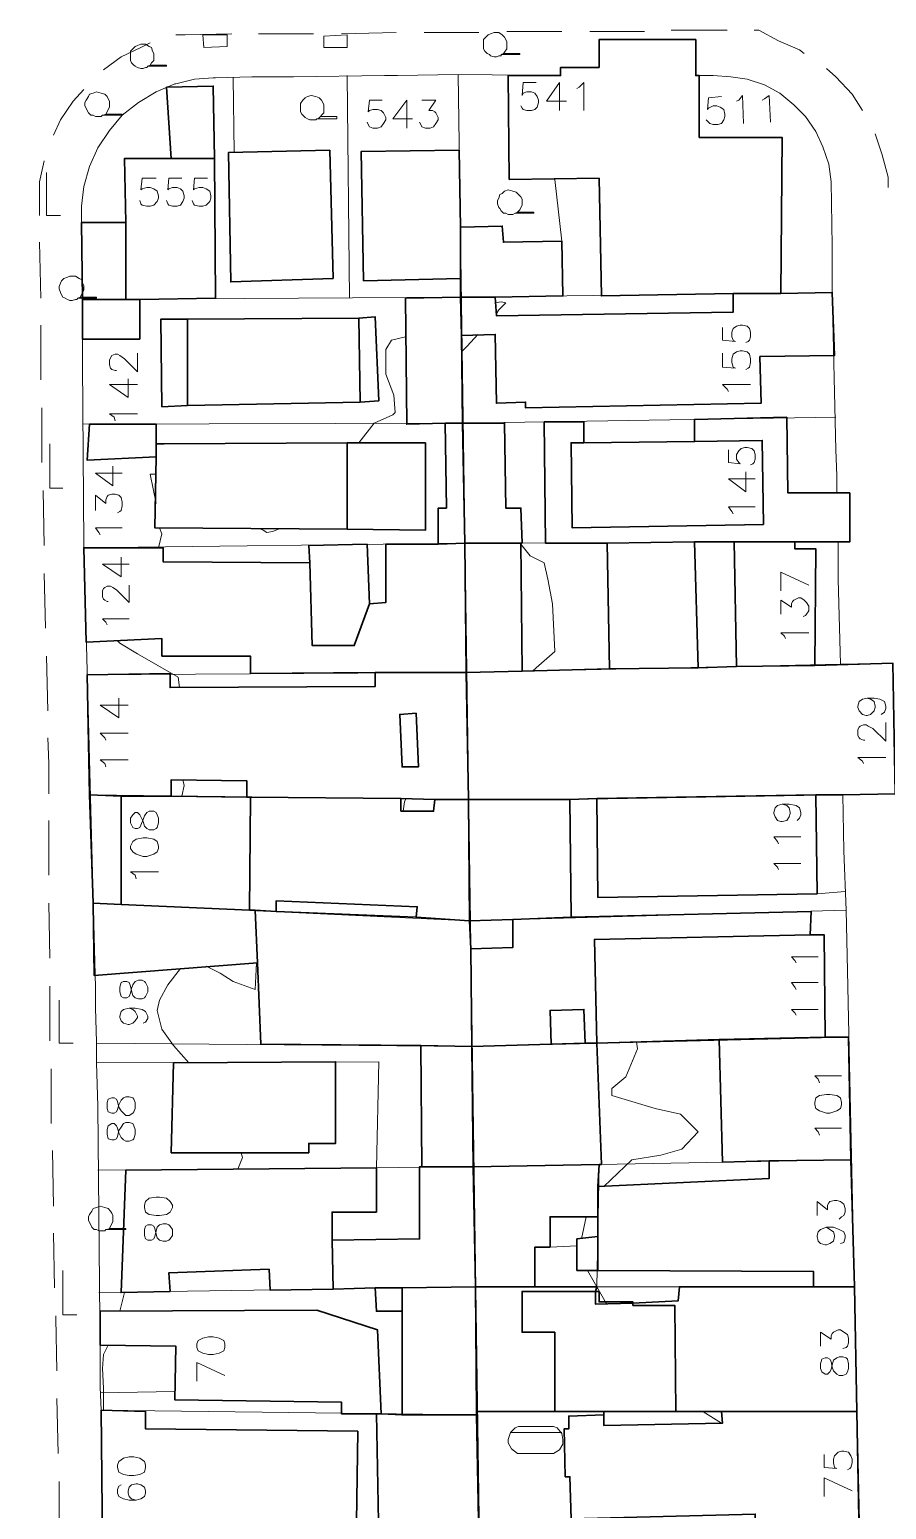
# Model space of a CAD drawing. Extents: x -2391 to 32076, y -11492 to 5852.
# Drawn here: x 4949.3 to 5011.5, y -1290.1 to -1182.6 of the extents above; entities that cross this region are included whole.
import ezdxf

# ---------------------------------------------------------------- set-up
doc = ezdxf.new("R2010")
doc.units = 0
doc.header["$LTSCALE"] = 7
for name, color, linetype in [('ALVE-CT', 3, 'CONTINUOUS'), ('PDF_A101 - EDIFICACAO', 7, 'CONTINUOUS'), ('PDF_A103 - PROJECAO_1', 7, 'CONTINUOUS'), ('PDF_A112 - PRISMA_VENTILACAO', 7, 'CONTINUOUS'), ('PDF_A118 - PISCINA', 7, 'CONTINUOUS'), ('PDF_A122 - CASA_DE_MAQUINA', 7, 'CONTINUOUS'), ('PDF_A123 - N DE PORTA', 7, 'CONTINUOUS'), ('PDF_A124 - MURO', 7, 'CONTINUOUS'), ('PDF_C301 - MEIO_FIO_2D', 7, 'CONTINUOUS'), ('PDF_C317 - BOCA_LOBO', 7, 'CONTINUOUS'), ('PDF_F602 - ARVORE_ISOLADA', 7, 'CONTINUOUS'), ('PDF_I903 - POSTE', 7, 'CONTINUOUS'), ('PDF_N1401 - CURVA_MESTRA', 7, 'CONTINUOUS')]:
    doc.layers.add(name, color=color, linetype=linetype)

msp = doc.modelspace()

# ---------------------------------------------------------------- linework, layer by layer
at = {"layer": 'ALVE-CT'}
msp.add_circle((4550.796, -1271.53), 500, dxfattribs=at)
at = {"layer": 'PDF_A101 - EDIFICACAO', "lineweight": 30}
for points in [[(5003.831, -1201.767), (5000.36, -1201.767), (4990.793, -1201.937), (4990.624, -1193.385), (4984.105, -1193.47), (4984.02, -1185.935), (4987.83, -1185.935), (4987.83, -1185.342), (4990.624, -1185.342), (4990.624, -1183.311), (4997.651, -1183.311), (4997.651, -1185.935), (4997.905, -1185.935), (4997.905, -1190.422), (5003.916, -1190.422)], [(4956.25, -1202.191), (4953.118, -1202.191), (4953.033, -1196.603), (4956.25, -1196.603), (4956.166, -1191.946), (4959.552, -1191.946), (4959.214, -1186.782), (4962.6, -1186.697), (4962.685, -1191.946), (4962.769, -1202.106), (4957.266, -1202.191)], [(4971.32, -1200.667), (4963.87, -1200.921), (4963.701, -1191.523), (4971.066, -1191.354)], [(4980.549, -1196.941), (4980.549, -1200.667), (4973.522, -1200.836), (4973.352, -1191.438), (4980.464, -1191.354)], [(4983.089, -1202.021), (4980.549, -1202.021), (4980.549, -1200.667), (4980.549, -1196.941), (4983.597, -1196.857), (4983.681, -1198.042), (4987.915, -1197.957), (4987.999, -1201.937)], [(4953.118, -1202.191), (4956.25, -1202.191), (4957.266, -1202.191), (4957.266, -1205.069), (4953.118, -1205.069)], [(4980.634, -1204.815), (4980.718, -1211.165), (4979.448, -1211.165), (4976.654, -1211.25), (4976.57, -1202.106), (4980.549, -1202.021)], [(4980.634, -1204.815), (4980.549, -1202.021), (4983.089, -1202.021), (4983.173, -1203.376), (5000.36, -1203.122), (5000.36, -1201.767), (5003.831, -1201.767), (5007.557, -1201.683), (5007.726, -1206.254), (5002.307, -1206.339), (5002.392, -1209.726), (4985.29, -1210.064), (4985.29, -1209.641), (4983.173, -1209.726), (4983.089, -1204.73)], [(4960.738, -1209.895), (4958.875, -1209.98), (4958.79, -1203.63), (4960.738, -1203.63), (4973.183, -1203.545), (4974.368, -1203.46), (4974.622, -1209.556), (4973.268, -1209.641)], [(4958.452, -1212.689), (4958.452, -1213.62), (4953.456, -1213.874), (4953.626, -1211.25), (4958.452, -1211.25)], [(4980.887, -1219.885), (4978.94, -1219.97), (4978.94, -1217.345), (4979.533, -1217.345), (4979.448, -1211.165), (4980.718, -1211.165)], [(4984.951, -1219.885), (4980.887, -1219.885), (4980.718, -1211.165), (4983.766, -1211.165), (4983.851, -1217.345), (4984.951, -1217.345), (4985.036, -1219.885)], [(5004.255, -1210.742), (5004.339, -1216.245), (5008.827, -1216.245), (5008.827, -1219.801), (5004.847, -1219.801), (5000.445, -1219.801), (4997.566, -1219.801), (4991.216, -1219.885), (4986.729, -1219.885), (4986.645, -1211.08), (4989.523, -1211.08), (4989.523, -1212.604), (4997.566, -1212.52), (4997.566, -1210.911)], [(4978.009, -1212.604), (4978.009, -1218.954), (4972.336, -1218.869), (4958.367, -1218.785), (4958.452, -1213.62), (4958.452, -1212.689), (4959.044, -1212.689), (4972.336, -1212.604)], [(4980.887, -1219.885), (4980.972, -1229.283), (4974.368, -1229.283), (4965.309, -1229.368), (4965.309, -1228.098), (4958.875, -1228.098), (4958.875, -1226.828), (4953.372, -1227.082), (4953.202, -1220.224), (4958.96, -1220.224), (4958.96, -1221.24), (4969.627, -1221.325), (4969.543, -1220.055), (4973.776, -1219.97), (4973.945, -1224.288), (4975.13, -1224.203), (4975.13, -1219.97), (4978.94, -1219.97)], [(4985.036, -1229.198), (4980.972, -1229.283), (4980.887, -1219.885), (4984.951, -1219.885)], [(5004.847, -1219.801), (5004.847, -1220.309), (5006.371, -1220.309), (5006.287, -1228.775), (5000.614, -1228.86), (4997.82, -1228.944), (4991.386, -1229.029), (4991.216, -1219.885), (4997.566, -1219.801), (5000.445, -1219.801)], [(4981.141, -1238.511), (4979.448, -1238.511), (4978.686, -1238.511), (4976.231, -1238.427), (4965.309, -1238.342), (4965.055, -1238.342), (4965.055, -1237.157), (4959.552, -1237.072), (4959.552, -1238.257), (4955.912, -1238.257), (4953.626, -1238.173), (4953.456, -1229.452), (4959.468, -1229.368), (4959.468, -1230.384), (4974.368, -1230.299), (4974.368, -1229.283), (4980.972, -1229.283)], [(5006.371, -1238.173), (4990.454, -1238.427), (4988.507, -1238.511), (4988.423, -1238.511), (4981.141, -1238.511), (4980.972, -1229.283), (4985.036, -1229.198), (4991.386, -1229.029), (4997.82, -1228.944), (5000.614, -1228.86), (5006.287, -1228.775), (5011.959, -1228.606), (5012.128, -1238.088), (5008.319, -1238.173)], [(4977.501, -1236.141), (4977.332, -1232.246), (4976.146, -1232.331), (4976.316, -1236.141)], [(4976.231, -1239.358), (4978.602, -1239.358), (4978.686, -1238.511), (4979.448, -1238.511), (4981.141, -1238.511), (4981.226, -1247.316), (4977.332, -1247.062), (4977.416, -1246.3), (4967.172, -1245.877), (4967.172, -1246.639), (4965.648, -1246.554), (4965.225, -1246.554), (4955.912, -1246.131), (4953.88, -1246.046), (4953.626, -1238.173), (4955.912, -1238.257), (4959.552, -1238.257), (4965.055, -1238.342), (4965.309, -1238.342), (4976.231, -1238.427)], [(4990.454, -1238.427), (5006.371, -1238.173), (5006.456, -1245.369), (4990.539, -1245.623)], [(4988.592, -1247.062), (4984.359, -1247.232), (4981.226, -1247.316), (4981.141, -1238.511), (4988.423, -1238.511), (4988.507, -1238.511)], [(4955.912, -1246.131), (4965.225, -1246.554), (4965.648, -1246.554), (4965.817, -1250.364), (4953.964, -1251.296), (4953.88, -1246.046)], [(4967.172, -1246.639), (4977.332, -1247.062), (4981.226, -1247.316), (4981.311, -1249.348), (4981.395, -1256.46), (4977.67, -1256.375), (4966.071, -1256.291), (4965.817, -1250.364), (4965.648, -1246.554)], [(5006.033, -1246.639), (5005.948, -1248.332), (5006.964, -1248.332), (5007.049, -1255.783), (4999.344, -1255.952), (4990.454, -1256.206), (4989.608, -1256.206), (4989.523, -1253.751), (4987.068, -1253.835), (4987.153, -1256.291), (4981.395, -1256.46), (4981.311, -1249.348), (4981.226, -1247.316), (4984.359, -1247.232), (4988.592, -1247.062)], [(4981.395, -1256.46), (4981.48, -1265.18), (4977.755, -1265.18), (4977.67, -1256.375)], [(4990.624, -1265.011), (4981.48, -1265.18), (4981.395, -1256.46), (4987.153, -1256.291), (4989.608, -1256.206), (4990.454, -1256.206), (4990.793, -1265.011)], [(5008.911, -1264.672), (5002.985, -1264.757), (4999.598, -1264.842), (4999.344, -1255.952), (5007.049, -1255.783), (5008.742, -1255.783)], [(4969.543, -1264.164), (4959.552, -1264.164), (4959.722, -1257.645), (4971.49, -1257.561), (4971.49, -1263.487), (4969.543, -1263.487)], [(4990.539, -1266.62), (4990.539, -1268.821), (4987.068, -1268.821), (4987.068, -1271.022), (4985.967, -1271.022), (4985.967, -1273.901), (4981.649, -1273.901), (4981.48, -1265.18), (4990.624, -1265.011)], [(5009.165, -1273.901), (5006.202, -1273.901), (5006.202, -1272.8), (4990.539, -1272.715), (4990.539, -1270.26), (4990.539, -1268.821), (4990.539, -1266.62), (5002.985, -1266.027), (5002.985, -1264.757), (5008.911, -1264.672)], [(4981.48, -1265.18), (4981.649, -1273.901), (4976.316, -1273.985), (4974.368, -1273.985), (4971.32, -1274.07), (4966.749, -1274.155), (4966.664, -1272.631), (4959.383, -1272.885), (4959.468, -1274.239), (4955.912, -1274.324), (4956.25, -1265.434), (4974.453, -1265.265), (4974.453, -1268.482), (4971.236, -1268.482), (4971.236, -1270.514), (4977.586, -1270.43), (4977.586, -1265.18), (4977.755, -1265.18)], [(4990.539, -1272.715), (4989.015, -1272.715), (4989.015, -1270.43), (4990.539, -1270.26)], [(4976.316, -1275.679), (4974.453, -1275.679), (4974.368, -1273.985), (4976.316, -1273.985)], [(4981.734, -1282.96), (4981.734, -1283.214), (4976.316, -1283.214), (4976.316, -1275.679), (4976.316, -1273.985), (4981.649, -1273.901)], [(4990.37, -1274.239), (4990.37, -1275.171), (4993.079, -1275.086), (4996.381, -1274.917), (4996.466, -1273.901), (5006.202, -1273.901), (5009.165, -1273.901), (5009.335, -1282.96), (4999.514, -1282.96), (4996.212, -1282.96), (4990.962, -1282.96), (4987.407, -1282.96), (4981.734, -1282.96), (4981.649, -1273.901), (4985.967, -1273.901), (4990.454, -1273.901)], [(4974.792, -1283.129), (4974.453, -1283.129), (4971.913, -1283.129), (4971.913, -1282.282), (4959.806, -1282.113), (4959.891, -1278.219), (4954.388, -1278.134), (4954.388, -1275.679), (4970.135, -1275.594), (4974.538, -1277.033)], [(4973.098, -1284.399), (4973.014, -1291.003), (4971.405, -1291.003), (4971.405, -1291.595), (4968.019, -1291.511), (4968.019, -1292.357), (4954.557, -1292.527), (4954.472, -1282.875), (4957.69, -1282.96), (4957.69, -1284.23)], [(4974.792, -1283.129), (4976.316, -1283.214), (4981.734, -1283.214), (4981.903, -1292.103), (4975.3, -1292.273), (4974.622, -1292.273), (4974.453, -1283.129)], [(5009.335, -1282.96), (5009.504, -1292.019), (5001.969, -1292.019), (5001.969, -1290.41), (4988.592, -1290.749), (4988.592, -1292.103), (4986.56, -1292.103), (4981.903, -1292.103), (4981.734, -1283.214), (4981.734, -1282.96), (4987.407, -1282.96), (4990.962, -1282.96), (4990.962, -1283.214), (4990.962, -1283.976), (4999.598, -1283.806), (4999.514, -1282.96)]]:
    msp.add_lwpolyline(points, close=True, dxfattribs=at)
at = {"layer": 'PDF_A103 - PROJECAO_1', "lineweight": 30}
for points in [[(4957.266, -1202.191), (4956.25, -1202.191), (4956.25, -1196.603), (4956.166, -1191.946), (4959.552, -1191.946), (4962.685, -1191.946), (4962.769, -1202.106)], [(4973.268, -1209.641), (4960.738, -1209.895), (4960.738, -1203.63), (4973.183, -1203.545)], [(4972.336, -1218.869), (4958.367, -1218.785), (4958.452, -1213.62), (4958.452, -1212.689), (4959.044, -1212.689), (4972.336, -1212.604)], [(4989.523, -1212.604), (4997.566, -1212.52), (5002.477, -1212.435), (5002.561, -1218.531), (4988.677, -1218.785), (4988.592, -1212.604)], [(5000.614, -1228.86), (4997.82, -1228.944), (4997.566, -1219.801), (5000.445, -1219.801)], [(4973.945, -1224.288), (4972.844, -1227.336), (4969.797, -1227.336), (4969.627, -1221.325), (4969.543, -1220.055), (4973.776, -1219.97)], [(4959.552, -1238.257), (4965.055, -1238.342), (4965.309, -1238.342), (4965.225, -1246.554), (4955.912, -1246.131), (4955.912, -1238.257)], [(5007.049, -1255.783), (4999.344, -1255.952), (4990.454, -1256.206), (4990.285, -1248.671), (5005.948, -1248.332), (5006.964, -1248.332)], [(4971.236, -1270.514), (4971.32, -1274.07), (4966.749, -1274.155), (4966.664, -1272.631), (4959.383, -1272.885), (4959.468, -1274.239), (4955.912, -1274.324), (4956.25, -1265.434), (4974.453, -1265.265), (4974.453, -1268.482), (4971.236, -1268.482)], [(4990.624, -1274.239), (4990.624, -1275.001), (4993.079, -1275.001), (4993.079, -1275.086), (4993.079, -1275.255), (4996.127, -1275.255), (4996.212, -1282.96), (4990.962, -1282.96), (4987.407, -1282.96), (4987.407, -1277.203), (4985.036, -1277.203), (4985.036, -1274.239), (4990.37, -1274.239)], [(4988.592, -1290.749), (4988.507, -1287.701), (4988.169, -1287.701), (4988.084, -1284.23), (4988.423, -1284.23), (4988.423, -1283.298), (4990.962, -1283.214), (4990.962, -1283.976), (4999.598, -1283.806), (4999.514, -1282.96), (5009.335, -1282.96), (5009.504, -1292.019), (5001.969, -1292.019), (5001.969, -1290.41)]]:
    msp.add_lwpolyline(points, close=True, dxfattribs=at)
at = {"layer": 'PDF_A112 - PRISMA_VENTILACAO', "lineweight": 30}
msp.add_lwpolyline([(4977.332, -1232.246), (4976.146, -1232.331), (4976.316, -1236.141), (4977.501, -1236.141)], close=True, dxfattribs=at)
at = {"layer": 'PDF_A118 - PISCINA', "lineweight": 9}
msp.add_lwpolyline([(4987.322, -1284.06), (4984.782, -1284.06), (4984.528, -1284.145), (4984.189, -1284.484), (4984.02, -1284.992), (4984.02, -1285.246), (4984.274, -1285.669), (4984.697, -1286.008), (4987.322, -1286.008), (4987.745, -1285.754), (4987.999, -1285.33), (4987.999, -1284.992), (4987.915, -1284.568), (4987.576, -1284.145)], close=True, dxfattribs=at)
msp.add_lwpolyline([(4984.189, -1284.484), (4987.915, -1284.484)], dxfattribs=at)
at = {"layer": 'PDF_A122 - CASA_DE_MAQUINA', "lineweight": 30}
msp.add_lwpolyline([(4981.311, -1249.348), (4981.226, -1247.316), (4984.359, -1247.232), (4984.359, -1249.264)], close=True, dxfattribs=at)
at = {"layer": 'PDF_A123 - N DE PORTA', "lineweight": 9}
for points in [[(4986.052, -1186.443), (4985.121, -1186.443), (4985.036, -1187.374), (4985.121, -1187.205), (4985.375, -1187.12), (4985.713, -1187.12), (4985.967, -1187.205), (4986.137, -1187.459), (4986.221, -1187.713), (4986.221, -1187.882), (4986.137, -1188.221), (4985.967, -1188.39), (4985.713, -1188.475), (4985.375, -1188.475), (4985.121, -1188.39), (4985.036, -1188.306), (4984.951, -1188.136)], [(4987.745, -1188.475), (4987.745, -1186.443), (4986.814, -1187.798), (4988.253, -1187.798)], [(4989.015, -1186.866), (4989.185, -1186.782), (4989.523, -1186.443), (4989.523, -1188.475)], [(4999.514, -1187.459), (4998.582, -1187.544), (4998.498, -1188.39), (4998.582, -1188.306), (4998.921, -1188.136), (4999.175, -1188.136), (4999.429, -1188.221), (4999.683, -1188.39), (4999.768, -1188.729), (4999.768, -1188.898), (4999.683, -1189.152), (4999.514, -1189.406), (4999.26, -1189.491), (4998.921, -1189.491), (4998.667, -1189.406), (4998.582, -1189.322), (4998.413, -1189.152)], [(5000.614, -1187.798), (5000.783, -1187.713), (5001.037, -1187.374), (5001.122, -1189.406)], [(5002.477, -1187.713), (5002.646, -1187.628), (5002.985, -1187.374), (5003.069, -1189.322)], [(4974.876, -1187.713), (4973.945, -1187.713), (4973.86, -1188.56), (4973.945, -1188.475), (4974.199, -1188.39), (4974.538, -1188.39), (4974.792, -1188.475), (4974.961, -1188.644), (4975.13, -1188.983), (4975.13, -1189.152), (4974.961, -1189.406), (4974.792, -1189.66), (4974.538, -1189.745), (4974.199, -1189.745), (4973.945, -1189.66), (4973.86, -1189.491), (4973.776, -1189.322)], [(4976.654, -1189.745), (4976.654, -1187.713), (4975.638, -1189.068), (4977.078, -1189.068)], [(4977.755, -1187.713), (4978.771, -1187.713), (4978.263, -1188.475), (4978.517, -1188.475), (4978.686, -1188.56), (4978.771, -1188.644), (4978.94, -1188.983), (4978.94, -1189.152), (4978.771, -1189.406), (4978.602, -1189.66), (4978.348, -1189.745), (4978.009, -1189.745), (4977.755, -1189.66), (4977.67, -1189.491), (4977.586, -1189.322)], [(4958.452, -1193.385), (4957.436, -1193.385), (4957.351, -1194.232), (4957.436, -1194.147), (4957.774, -1194.063), (4958.028, -1194.063), (4958.282, -1194.147), (4958.536, -1194.317), (4958.621, -1194.655), (4958.621, -1194.825), (4958.536, -1195.079), (4958.282, -1195.333), (4958.028, -1195.417), (4957.774, -1195.417), (4957.436, -1195.333), (4957.351, -1195.248), (4957.266, -1194.994)], [(4960.314, -1193.385), (4959.383, -1193.385), (4959.298, -1194.232), (4959.383, -1194.147), (4959.637, -1194.063), (4959.976, -1194.063), (4960.23, -1194.147), (4960.399, -1194.317), (4960.484, -1194.655), (4960.484, -1194.825), (4960.399, -1195.079), (4960.23, -1195.333), (4959.976, -1195.417), (4959.637, -1195.417), (4959.383, -1195.333), (4959.298, -1195.248), (4959.214, -1194.994)], [(4962.177, -1193.385), (4961.246, -1193.385), (4961.161, -1194.232), (4961.246, -1194.147), (4961.584, -1194.063), (4961.838, -1194.063), (4962.092, -1194.147), (4962.346, -1194.317), (4962.431, -1194.655), (4962.431, -1194.825), (4962.346, -1195.079), (4962.092, -1195.333), (4961.838, -1195.417), (4961.584, -1195.417), (4961.246, -1195.333), (4961.161, -1195.248), (4961.076, -1194.994)], [(4999.598, -1204.222), (4999.598, -1205.154), (5000.529, -1205.238), (5000.36, -1205.154), (5000.275, -1204.9), (5000.275, -1204.561), (5000.36, -1204.307), (5000.614, -1204.138), (5000.868, -1204.053), (5001.037, -1204.053), (5001.376, -1204.138), (5001.545, -1204.307), (5001.63, -1204.561), (5001.63, -1204.9), (5001.545, -1205.154), (5001.461, -1205.238), (5001.291, -1205.323)], [(4999.598, -1206.085), (4999.598, -1207.101), (5000.529, -1207.186), (5000.36, -1207.101), (5000.275, -1206.762), (5000.275, -1206.508), (5000.36, -1206.17), (5000.614, -1206), (5000.868, -1205.916), (5001.037, -1205.916), (5001.376, -1206), (5001.545, -1206.17), (5001.63, -1206.508), (5001.63, -1206.762), (5001.545, -1207.101), (5001.461, -1207.186), (5001.291, -1207.27)], [(4955.573, -1207.355), (4955.488, -1207.355), (4955.234, -1207.27), (4955.15, -1207.186), (4955.065, -1206.932), (4955.065, -1206.593), (4955.15, -1206.424), (4955.234, -1206.254), (4955.488, -1206.17), (4955.658, -1206.17), (4955.827, -1206.254), (4956.166, -1206.508), (4957.097, -1207.44), (4957.097, -1206.085)], [(4957.097, -1208.371), (4955.065, -1208.371), (4956.42, -1209.302), (4956.42, -1207.948)], [(5000.022, -1208.879), (4999.937, -1208.71), (4999.598, -1208.371), (5001.63, -1208.371)], [(4955.488, -1210.996), (4955.404, -1210.742), (4955.065, -1210.488), (4957.097, -1210.488)], [(5000.022, -1213.112), (5000.022, -1214.043), (5000.868, -1214.128), (5000.783, -1214.043), (5000.614, -1213.789), (5000.614, -1213.451), (5000.783, -1213.197), (5000.953, -1213.027), (5001.207, -1212.943), (5001.376, -1212.943), (5001.715, -1213.027), (5001.884, -1213.197), (5001.969, -1213.451), (5001.969, -1213.789), (5001.884, -1214.043), (5001.799, -1214.128), (5001.63, -1214.213)], [(4955.996, -1214.805), (4954.049, -1214.805), (4955.319, -1215.737), (4955.319, -1214.297)], [(5001.969, -1215.229), (5000.022, -1215.229), (5001.291, -1216.16), (5001.291, -1214.721)], [(4954.049, -1217.515), (4954.049, -1216.414), (4954.811, -1217.007), (4954.811, -1216.753), (4954.896, -1216.499), (4954.98, -1216.414), (4955.234, -1216.329), (4955.488, -1216.329), (4955.742, -1216.414), (4955.912, -1216.583), (4955.996, -1216.922), (4955.996, -1217.176), (4955.912, -1217.515), (4955.827, -1217.599), (4955.658, -1217.684)], [(5000.36, -1217.769), (5000.275, -1217.599), (5000.022, -1217.261), (5001.969, -1217.261)], [(4954.388, -1219.293), (4954.303, -1219.123), (4954.049, -1218.785), (4955.996, -1218.785)], [(4956.504, -1221.409), (4954.557, -1221.409), (4955.912, -1222.34), (4955.912, -1220.901)], [(5005.863, -1222.933), (5003.831, -1222.002), (5003.831, -1223.356)], [(4954.98, -1224.118), (4954.896, -1224.118), (4954.726, -1224.034), (4954.642, -1223.949), (4954.557, -1223.78), (4954.557, -1223.356), (4954.642, -1223.187), (4954.726, -1223.102), (4954.896, -1223.018), (4955.15, -1223.018), (4955.319, -1223.102), (4955.573, -1223.272), (4956.504, -1224.203), (4956.504, -1222.933)], [(5003.831, -1225.05), (5003.831, -1224.034), (5004.593, -1224.542), (5004.593, -1224.288), (5004.678, -1224.118), (5004.763, -1224.034), (5005.101, -1223.864), (5005.271, -1223.864), (5005.525, -1224.034), (5005.694, -1224.203), (5005.863, -1224.457), (5005.863, -1224.796), (5005.694, -1225.05), (5005.609, -1225.134), (5005.44, -1225.219)], [(4954.896, -1225.812), (4954.811, -1225.642), (4954.557, -1225.388), (4956.504, -1225.388)], [(5004.17, -1226.828), (5004.085, -1226.658), (5003.831, -1226.404), (5005.863, -1226.404)], [(4956.42, -1231.654), (4954.388, -1231.654), (4955.742, -1232.585), (4955.742, -1231.146)], [(5010.096, -1231.146), (5010.35, -1231.23), (5010.604, -1231.4), (5010.689, -1231.738), (5010.689, -1231.823), (5010.604, -1232.077), (5010.35, -1232.331), (5010.096, -1232.415), (5010.012, -1232.415), (5009.758, -1232.331), (5009.504, -1232.077), (5009.419, -1231.823), (5009.419, -1231.738), (5009.504, -1231.4), (5009.758, -1231.23), (5010.096, -1231.146), (5010.604, -1231.146), (5011.028, -1231.23), (5011.366, -1231.4), (5011.451, -1231.738), (5011.451, -1231.908), (5011.366, -1232.161), (5011.112, -1232.331)], [(4954.811, -1234.193), (4954.726, -1234.024), (4954.388, -1233.685), (4956.42, -1233.685)], [(5009.927, -1234.193), (5009.842, -1234.193), (5009.589, -1234.109), (5009.504, -1234.024), (5009.419, -1233.855), (5009.419, -1233.431), (5009.504, -1233.262), (5009.589, -1233.177), (5009.842, -1233.093), (5010.012, -1233.093), (5010.181, -1233.177), (5010.52, -1233.347), (5011.451, -1234.278), (5011.451, -1232.923)], [(4954.811, -1236.141), (4954.726, -1235.887), (4954.388, -1235.633), (4956.42, -1235.633)], [(5009.842, -1235.887), (5009.758, -1235.717), (5009.419, -1235.463), (5011.451, -1235.463)], [(5003.916, -1238.85), (5004.255, -1238.935), (5004.424, -1239.104), (5004.509, -1239.443), (5004.509, -1239.527), (5004.424, -1239.781), (5004.255, -1240.035), (5003.916, -1240.12), (5003.831, -1240.12), (5003.577, -1240.035), (5003.408, -1239.781), (5003.323, -1239.527), (5003.323, -1239.443), (5003.408, -1239.104), (5003.577, -1238.935), (5003.916, -1238.85), (5004.424, -1238.85), (5004.932, -1238.935), (5005.186, -1239.104), (5005.271, -1239.443), (5005.271, -1239.612), (5005.186, -1239.866), (5005.017, -1240.035)], [(5003.662, -1241.728), (5003.577, -1241.559), (5003.323, -1241.221), (5005.271, -1241.221)], [(5003.662, -1243.591), (5003.577, -1243.422), (5003.323, -1243.168), (5005.271, -1243.168)], [(4957.012, -1244.268), (4956.928, -1244.014), (4956.589, -1243.76), (4958.621, -1243.76)], [(5004.932, -1250.364), (5004.847, -1250.195), (5004.593, -1249.941), (5006.541, -1249.941)], [(5004.932, -1252.311), (5004.847, -1252.142), (5004.593, -1251.803), (5006.541, -1251.803)], [(4956.504, -1253.666), (4956.758, -1253.751), (4956.928, -1253.92), (4957.097, -1254.259), (4957.097, -1254.343), (4956.928, -1254.597), (4956.758, -1254.767), (4956.504, -1254.851), (4956.42, -1254.851), (4956.081, -1254.767), (4955.912, -1254.597), (4955.827, -1254.343), (4955.827, -1254.259), (4955.912, -1253.92), (4956.081, -1253.751), (4956.504, -1253.666), (4956.928, -1253.666), (4957.436, -1253.751), (4957.69, -1253.92), (4957.859, -1254.259), (4957.859, -1254.428), (4957.69, -1254.682), (4957.52, -1254.767)], [(5004.932, -1254.174), (5004.847, -1254.005), (5004.593, -1253.751), (5006.541, -1253.751)], [(5006.625, -1259.085), (5006.541, -1258.831), (5006.287, -1258.577), (5008.234, -1258.577)], [(5006.625, -1262.894), (5006.541, -1262.64), (5006.287, -1262.386), (5008.234, -1262.386)], [(5006.456, -1268.736), (5006.456, -1267.72), (5007.218, -1268.313), (5007.218, -1267.974), (5007.303, -1267.805), (5007.387, -1267.72), (5007.726, -1267.636), (5007.895, -1267.636), (5008.149, -1267.72), (5008.403, -1267.89), (5008.488, -1268.228), (5008.488, -1268.482), (5008.403, -1268.736), (5008.234, -1268.821), (5008.065, -1268.99)], [(5007.133, -1269.583), (5007.387, -1269.752), (5007.641, -1269.922), (5007.726, -1270.176), (5007.726, -1270.26), (5007.641, -1270.599), (5007.387, -1270.768), (5007.133, -1270.853), (5007.049, -1270.853), (5006.71, -1270.768), (5006.541, -1270.599), (5006.456, -1270.26), (5006.456, -1270.176), (5006.541, -1269.922), (5006.71, -1269.752), (5007.133, -1269.583), (5007.641, -1269.583), (5008.065, -1269.752), (5008.403, -1269.922), (5008.488, -1270.176), (5008.488, -1270.345), (5008.403, -1270.684), (5008.149, -1270.768)], [(5006.71, -1278.219), (5006.71, -1277.203), (5007.472, -1277.711), (5007.472, -1277.457), (5007.557, -1277.287), (5007.641, -1277.203), (5007.98, -1277.033), (5008.149, -1277.033), (5008.403, -1277.203), (5008.657, -1277.372), (5008.742, -1277.626), (5008.742, -1277.965), (5008.657, -1278.219), (5008.573, -1278.303), (5008.319, -1278.388)], [(4963.447, -1280.335), (4961.415, -1279.404), (4961.415, -1280.758)], [(5006.964, -1286.092), (5006.964, -1287.024), (5007.895, -1287.108), (5007.726, -1287.024), (5007.641, -1286.685), (5007.641, -1286.431), (5007.726, -1286.177), (5007.98, -1285.923), (5008.234, -1285.838), (5008.403, -1285.838), (5008.742, -1285.923), (5008.911, -1286.177), (5008.996, -1286.431), (5008.996, -1286.685), (5008.911, -1287.024), (5008.827, -1287.108), (5008.657, -1287.193)], [(4955.912, -1288.294), (4955.742, -1288.378), (4955.658, -1288.632), (4955.658, -1288.886), (4955.742, -1289.14), (4956.081, -1289.31), (4956.504, -1289.394), (4957.012, -1289.394), (4957.351, -1289.31), (4957.605, -1289.14), (4957.69, -1288.886), (4957.69, -1288.717), (4957.605, -1288.463), (4957.351, -1288.294), (4957.097, -1288.209), (4957.012, -1288.209), (4956.674, -1288.294), (4956.504, -1288.463), (4956.42, -1288.717), (4956.42, -1288.886), (4956.504, -1289.14), (4956.674, -1289.31), (4957.012, -1289.394)], [(5008.996, -1288.717), (5006.964, -1287.786), (5006.964, -1289.14)]]:
    msp.add_lwpolyline(points, dxfattribs=at)
for points in [[(4956.589, -1240.205), (4956.758, -1240.543), (4956.928, -1240.628), (4957.097, -1240.628), (4957.266, -1240.543), (4957.351, -1240.374), (4957.52, -1239.951), (4957.605, -1239.697), (4957.774, -1239.443), (4957.944, -1239.358), (4958.282, -1239.358), (4958.452, -1239.443), (4958.536, -1239.612), (4958.621, -1239.866), (4958.621, -1240.205), (4958.536, -1240.543), (4958.452, -1240.628), (4958.282, -1240.713), (4957.944, -1240.713), (4957.774, -1240.628), (4957.605, -1240.459), (4957.52, -1240.12), (4957.351, -1239.781), (4957.266, -1239.612), (4957.097, -1239.443), (4956.928, -1239.443), (4956.758, -1239.612), (4956.589, -1239.866)], [(4956.589, -1242.067), (4956.758, -1242.321), (4957.012, -1242.49), (4957.52, -1242.66), (4957.774, -1242.66), (4958.282, -1242.49), (4958.536, -1242.321), (4958.621, -1242.067), (4958.621, -1241.898), (4958.536, -1241.559), (4958.282, -1241.39), (4957.774, -1241.305), (4957.52, -1241.305), (4957.012, -1241.39), (4956.758, -1241.559), (4956.589, -1241.898)], [(4955.827, -1252.481), (4955.912, -1252.819), (4956.081, -1252.904), (4956.335, -1252.904), (4956.504, -1252.819), (4956.589, -1252.565), (4956.674, -1252.227), (4956.758, -1251.973), (4956.928, -1251.719), (4957.182, -1251.634), (4957.436, -1251.634), (4957.605, -1251.719), (4957.69, -1251.803), (4957.859, -1252.142), (4957.859, -1252.481), (4957.69, -1252.819), (4957.605, -1252.904), (4957.436, -1252.989), (4957.182, -1252.989), (4956.928, -1252.904), (4956.758, -1252.735), (4956.674, -1252.396), (4956.589, -1252.057), (4956.504, -1251.803), (4956.335, -1251.719), (4956.081, -1251.719), (4955.912, -1251.803), (4955.827, -1252.142)], [(4954.896, -1260.947), (4954.98, -1261.201), (4955.234, -1261.286), (4955.404, -1261.286), (4955.573, -1261.201), (4955.658, -1261.032), (4955.742, -1260.693), (4955.912, -1260.355), (4956.081, -1260.185), (4956.25, -1260.101), (4956.504, -1260.101), (4956.758, -1260.185), (4956.843, -1260.27), (4956.928, -1260.524), (4956.928, -1260.947), (4956.843, -1261.201), (4956.758, -1261.286), (4956.504, -1261.455), (4956.25, -1261.455), (4956.081, -1261.286), (4955.912, -1261.116), (4955.742, -1260.863), (4955.658, -1260.439), (4955.573, -1260.27), (4955.404, -1260.185), (4955.234, -1260.185), (4954.98, -1260.27), (4954.896, -1260.524)], [(5006.287, -1260.693), (5006.371, -1260.947), (5006.625, -1261.116), (5007.133, -1261.286), (5007.387, -1261.286), (5007.895, -1261.116), (5008.149, -1260.947), (5008.234, -1260.693), (5008.234, -1260.524), (5008.149, -1260.185), (5007.895, -1260.016), (5007.387, -1259.931), (5007.133, -1259.931), (5006.625, -1260.016), (5006.371, -1260.185), (5006.287, -1260.524)], [(4954.896, -1262.81), (4954.98, -1263.148), (4955.234, -1263.233), (4955.404, -1263.233), (4955.573, -1263.148), (4955.658, -1262.979), (4955.742, -1262.556), (4955.912, -1262.302), (4956.081, -1262.048), (4956.25, -1261.963), (4956.504, -1261.963), (4956.758, -1262.048), (4956.843, -1262.217), (4956.928, -1262.471), (4956.928, -1262.81), (4956.843, -1263.148), (4956.758, -1263.233), (4956.504, -1263.318), (4956.25, -1263.318), (4956.081, -1263.233), (4955.912, -1263.064), (4955.742, -1262.725), (4955.658, -1262.386), (4955.573, -1262.217), (4955.404, -1262.048), (4955.234, -1262.048), (4954.98, -1262.217), (4954.896, -1262.471)], [(4957.605, -1268.144), (4957.69, -1268.482), (4957.944, -1268.652), (4958.452, -1268.736), (4958.706, -1268.736), (4959.214, -1268.652), (4959.468, -1268.482), (4959.637, -1268.144), (4959.637, -1267.974), (4959.468, -1267.72), (4959.214, -1267.466), (4958.706, -1267.382), (4958.452, -1267.382), (4957.944, -1267.466), (4957.69, -1267.72), (4957.605, -1267.974)], [(4957.605, -1270.176), (4957.69, -1270.43), (4957.859, -1270.514), (4958.113, -1270.514), (4958.282, -1270.43), (4958.367, -1270.26), (4958.452, -1269.837), (4958.536, -1269.583), (4958.706, -1269.414), (4958.96, -1269.329), (4959.214, -1269.329), (4959.383, -1269.414), (4959.468, -1269.498), (4959.637, -1269.752), (4959.637, -1270.176), (4959.468, -1270.43), (4959.383, -1270.514), (4959.214, -1270.599), (4958.96, -1270.599), (4958.706, -1270.514), (4958.536, -1270.345), (4958.452, -1270.091), (4958.367, -1269.668), (4958.282, -1269.498), (4958.113, -1269.414), (4957.859, -1269.414), (4957.69, -1269.498), (4957.605, -1269.752)], [(4961.415, -1278.303), (4961.499, -1278.557), (4961.838, -1278.727), (4962.261, -1278.811), (4962.6, -1278.811), (4963.023, -1278.727), (4963.362, -1278.557), (4963.447, -1278.303), (4963.447, -1278.049), (4963.362, -1277.795), (4963.023, -1277.626), (4962.6, -1277.541), (4962.261, -1277.541), (4961.838, -1277.626), (4961.499, -1277.795), (4961.415, -1278.049)], [(5006.71, -1279.827), (5006.795, -1280.081), (5007.049, -1280.251), (5007.218, -1280.251), (5007.387, -1280.081), (5007.472, -1279.912), (5007.557, -1279.573), (5007.641, -1279.235), (5007.895, -1279.065), (5008.065, -1278.981), (5008.319, -1278.981), (5008.573, -1279.065), (5008.657, -1279.15), (5008.742, -1279.489), (5008.742, -1279.827), (5008.657, -1280.081), (5008.573, -1280.251), (5008.319, -1280.335), (5008.065, -1280.335), (5007.895, -1280.251), (5007.641, -1279.997), (5007.557, -1279.743), (5007.472, -1279.319), (5007.387, -1279.15), (5007.218, -1279.065), (5007.049, -1279.065), (5006.795, -1279.15), (5006.71, -1279.489)], [(4955.658, -1287.024), (4955.742, -1287.362), (4956.081, -1287.532), (4956.504, -1287.616), (4956.843, -1287.616), (4957.266, -1287.532), (4957.605, -1287.362), (4957.69, -1287.024), (4957.69, -1286.854), (4957.605, -1286.6), (4957.266, -1286.346), (4956.843, -1286.262), (4956.504, -1286.262), (4956.081, -1286.346), (4955.742, -1286.6), (4955.658, -1286.854)]]:
    msp.add_lwpolyline(points, close=True, dxfattribs=at)
at = {"layer": 'PDF_A124 - MURO', "lineweight": 9}
for points in [[(5008.742, -1255.783), (4981.395, -1256.46), (4954.134, -1256.206), (4954.134, -1256.121), (4954.049, -1253.666), (4954.049, -1252.142), (4953.202, -1219.97), (4953.118, -1206.847), (4953.118, -1205.069), (4953.033, -1195.417), (4953.202, -1193.978), (4953.626, -1192.539), (4954.218, -1191.184), (4955.065, -1189.914), (4955.996, -1188.814), (4957.182, -1187.882), (4958.452, -1187.12), (4959.806, -1186.528), (4959.891, -1186.528), (4961.246, -1186.189), (4962.6, -1186.104), (4962.769, -1186.104), (4965.394, -1186.02), (4968.442, -1186.02), (4975.046, -1185.935), (4975.977, -1185.935), (4980.38, -1185.85), (4987.83, -1185.935)], [(4964.124, -1191.523), (4964.039, -1186.104)], [(4972.506, -1202.106), (4972.336, -1185.935)], [(4980.38, -1185.85), (4982.327, -1318.942)], [(4997.651, -1185.935), (4998.921, -1185.935), (5000.191, -1186.02), (5001.376, -1186.189), (5002.646, -1186.612), (5003.747, -1187.205), (5004.763, -1188.052), (5005.609, -1188.898), (5006.371, -1189.999), (5006.879, -1191.1), (5007.303, -1192.37), (5007.472, -1193.639), (5007.557, -1198.296), (5007.557, -1201.598), (5007.811, -1213.112), (5007.895, -1214.975), (5007.895, -1216.245)], [(4987.407, -1193.47), (4987.915, -1197.957)], [(4953.118, -1202.191), (4980.549, -1202.021), (5007.557, -1201.683)], [(5007.811, -1210.742), (4980.718, -1211.165), (4953.118, -1211.25)], [(4953.202, -1220.224), (4980.887, -1219.885), (5007.98, -1219.801), (5007.98, -1220.055), (5007.98, -1222.51), (5008.149, -1228.69), (5011.959, -1228.606), (5012.128, -1238.088), (5008.319, -1238.173), (5008.403, -1242.236), (5008.573, -1246.554)], [(5008.149, -1228.69), (4980.972, -1229.283), (4953.456, -1229.452)], [(4953.626, -1238.173), (4981.141, -1238.511), (4988.423, -1238.511), (5008.319, -1238.173)], [(5008.488, -1245.2), (5006.456, -1245.369)], [(4953.88, -1246.046), (4981.226, -1247.316), (5008.573, -1246.554), (5008.657, -1250.957), (5008.742, -1254.428), (5009.589, -1293.204), (5009.589, -1296.591), (5009.758, -1303.025), (5009.842, -1306.242), (5009.842, -1308.359), (5009.927, -1309.46)], [(4981.734, -1283.214), (4954.472, -1282.875), (4954.388, -1281.182), (4954.388, -1278.896), (4954.218, -1260.778), (4954.134, -1257.645), (4954.134, -1256.206)], [(4954.134, -1257.645), (4974.622, -1257.561), (4974.453, -1265.265)], [(5008.911, -1264.672), (4981.48, -1265.18), (4954.218, -1265.434)], [(4990.624, -1265.011), (4990.454, -1273.901)], [(4987.068, -1271.022), (4989.015, -1270.937)], [(4954.303, -1274.324), (4981.649, -1273.901), (5009.165, -1273.901)], [(4954.388, -1281.605), (4959.806, -1281.52)], [(4954.726, -1310.052), (4954.726, -1308.782), (4954.472, -1284.399), (4954.472, -1282.875)], [(4981.734, -1282.96), (5009.335, -1282.96)]]:
    msp.add_lwpolyline(points, dxfattribs=at)
at = {"layer": 'PDF_C301 - MEIO_FIO_2D', "lineweight": 9}
for points in [[(4963.955, -1182.887), (4960.568, -1182.972), (4959.891, -1182.972)], [(4969.881, -1182.887), (4965.902, -1182.887)], [(4975.892, -1182.803), (4971.913, -1182.887)], [(4981.903, -1182.803), (4977.924, -1182.803)], [(4987.915, -1182.718), (4983.935, -1182.718)], [(4993.926, -1182.718), (4989.947, -1182.718)], [(4999.937, -1182.633), (4995.873, -1182.633)], [(5005.525, -1184.326), (5005.186, -1184.072), (5003.662, -1183.395), (5002.223, -1182.633), (5001.884, -1182.633)], [(4958.028, -1183.564), (4957.351, -1183.903), (4955.912, -1184.58), (4954.642, -1185.512)], [(5009.758, -1188.475), (5008.996, -1187.29), (5007.811, -1186.02), (5007.133, -1185.427)], [(4953.202, -1186.951), (4952.44, -1187.798), (4951.509, -1189.152), (4951.001, -1190.253)], [(5011.62, -1194.063), (5011.62, -1193.301), (5011.197, -1191.692), (5010.689, -1190.168)], [(4950.324, -1192.116), (4949.985, -1193.639), (4949.985, -1196.095)], [(4949.985, -1198.042), (4950.07, -1202.106)], [(4950.07, -1204.053), (4950.07, -1208.032)], [(4950.155, -1210.064), (4950.155, -1212.943), (4950.155, -1214.043)], [(4950.239, -1216.075), (4950.324, -1220.055)], [(4950.324, -1222.087), (4950.409, -1226.066)], [(4950.493, -1228.098), (4950.578, -1232.077)], [(4950.578, -1234.024), (4950.663, -1235.887), (4950.663, -1238.088)], [(4950.663, -1240.035), (4950.663, -1244.014)], [(4950.663, -1246.046), (4950.747, -1250.026)], [(4950.747, -1252.057), (4950.747, -1256.037)], [(4950.832, -1258.069), (4950.832, -1261.709), (4950.832, -1262.048)], [(4950.917, -1263.995), (4951.001, -1268.059)], [(4951.001, -1270.006), (4951.086, -1273.985)], [(4951.171, -1276.017), (4951.171, -1276.187), (4951.255, -1279.997)], [(4951.255, -1282.028), (4951.34, -1286.008)], [(4951.425, -1288.04), (4951.425, -1292.019)]]:
    msp.add_lwpolyline(points, dxfattribs=at)
at = {"layer": 'PDF_C317 - BOCA_LOBO', "lineweight": 9}
for points in [[(4961.923, -1183.903), (4963.616, -1183.818), (4963.616, -1182.972), (4961.838, -1182.972)], [(4970.643, -1183.903), (4972.336, -1183.903), (4972.336, -1182.972), (4970.643, -1183.057)]]:
    msp.add_lwpolyline(points, close=True, dxfattribs=at)
at = {"layer": 'PDF_F602 - ARVORE_ISOLADA', "lineweight": 9}
for points in [[(4983.681, -1184.326), (4983.512, -1184.411), (4983.512, -1184.496), (4983.343, -1184.496), (4983.173, -1184.58), (4983.004, -1184.58), (4982.75, -1184.496), (4982.665, -1184.411), (4982.496, -1184.326), (4982.327, -1184.157), (4982.242, -1183.988), (4982.242, -1183.818), (4982.242, -1183.564), (4982.242, -1183.311), (4982.411, -1183.141), (4982.581, -1182.972), (4982.75, -1182.887), (4983.004, -1182.803), (4983.343, -1182.803), (4983.597, -1182.972), (4983.766, -1183.141), (4983.851, -1183.311), (4983.935, -1183.48), (4983.935, -1183.649), (4983.935, -1183.818), (4983.935, -1183.988), (4983.766, -1184.242), (4983.681, -1184.326), (4983.512, -1184.411), (4984.867, -1184.411), (4984.867, -1184.326)], [(4958.028, -1185.173), (4957.859, -1185.258), (4957.774, -1185.342), (4957.69, -1185.342), (4957.52, -1185.427), (4957.351, -1185.427), (4957.097, -1185.342), (4956.928, -1185.258), (4956.843, -1185.173), (4956.674, -1185.004), (4956.589, -1184.834), (4956.589, -1184.58), (4956.589, -1184.411), (4956.589, -1184.157), (4956.758, -1183.988), (4956.928, -1183.818), (4957.097, -1183.734), (4957.351, -1183.649), (4957.69, -1183.649), (4957.944, -1183.818), (4958.113, -1183.903), (4958.198, -1184.157), (4958.282, -1184.326), (4958.282, -1184.496), (4958.282, -1184.665), (4958.282, -1184.834), (4958.113, -1185.004), (4958.028, -1185.173), (4957.859, -1185.258), (4959.214, -1185.258), (4959.214, -1185.173)], [(4954.811, -1188.729), (4954.642, -1188.814), (4954.557, -1188.814), (4954.472, -1188.898), (4954.218, -1188.898), (4954.049, -1188.898), (4953.88, -1188.814), (4953.71, -1188.814), (4953.541, -1188.644), (4953.456, -1188.475), (4953.372, -1188.306), (4953.287, -1188.136), (4953.287, -1187.882), (4953.372, -1187.713), (4953.541, -1187.459), (4953.626, -1187.29), (4953.88, -1187.205), (4954.134, -1187.12), (4954.472, -1187.205), (4954.726, -1187.29), (4954.896, -1187.459), (4954.98, -1187.628), (4955.065, -1187.798), (4955.065, -1187.967), (4955.065, -1188.221), (4954.98, -1188.39), (4954.896, -1188.56), (4954.811, -1188.729), (4954.642, -1188.814), (4955.996, -1188.814), (4955.996, -1188.729)], [(4970.389, -1188.898), (4970.22, -1189.068), (4970.135, -1189.068), (4970.051, -1189.152), (4969.881, -1189.152), (4969.627, -1189.152), (4969.458, -1189.068), (4969.289, -1188.983), (4969.204, -1188.898), (4969.035, -1188.729), (4968.95, -1188.56), (4968.95, -1188.39), (4968.95, -1188.136), (4968.95, -1187.967), (4969.119, -1187.713), (4969.289, -1187.544), (4969.458, -1187.459), (4969.712, -1187.374), (4970.051, -1187.459), (4970.305, -1187.544), (4970.474, -1187.713), (4970.559, -1187.882), (4970.643, -1188.052), (4970.643, -1188.221), (4970.643, -1188.39), (4970.643, -1188.644), (4970.474, -1188.814), (4970.389, -1188.898), (4970.22, -1189.068), (4971.574, -1189.068), (4971.574, -1188.898)], [(4984.697, -1195.841), (4984.613, -1195.925), (4984.528, -1195.925), (4984.359, -1196.01), (4984.189, -1196.01), (4984.02, -1196.01), (4983.851, -1195.925), (4983.681, -1195.925), (4983.512, -1195.756), (4983.427, -1195.587), (4983.343, -1195.502), (4983.258, -1195.248), (4983.258, -1194.994), (4983.343, -1194.825), (4983.427, -1194.571), (4983.597, -1194.486), (4983.766, -1194.317), (4984.02, -1194.232), (4984.359, -1194.317), (4984.613, -1194.401), (4984.782, -1194.571), (4984.951, -1194.74), (4985.036, -1194.909), (4985.036, -1195.079), (4985.036, -1195.333), (4984.951, -1195.502), (4984.867, -1195.671), (4984.697, -1195.841), (4984.613, -1195.925), (4985.883, -1195.925), (4985.883, -1195.841)], [(4952.948, -1202.021), (4952.779, -1202.106), (4952.694, -1202.191), (4952.61, -1202.191), (4952.356, -1202.275), (4952.186, -1202.275), (4952.017, -1202.191), (4951.848, -1202.106), (4951.678, -1202.021), (4951.594, -1201.852), (4951.509, -1201.683), (4951.425, -1201.429), (4951.425, -1201.259), (4951.509, -1201.005), (4951.594, -1200.836), (4951.763, -1200.667), (4952.017, -1200.582), (4952.186, -1200.497), (4952.61, -1200.497), (4952.864, -1200.667), (4953.033, -1200.751), (4953.118, -1201.005), (4953.202, -1201.175), (4953.202, -1201.344), (4953.202, -1201.513), (4953.118, -1201.683), (4953.033, -1201.852), (4952.948, -1202.021), (4952.779, -1202.106), (4954.134, -1202.106), (4954.134, -1202.021)], [(4955.065, -1269.668), (4954.896, -1269.752), (4954.811, -1269.752), (4954.726, -1269.837), (4954.472, -1269.837), (4954.303, -1269.837), (4954.134, -1269.752), (4953.964, -1269.752), (4953.795, -1269.583), (4953.71, -1269.414), (4953.626, -1269.244), (4953.541, -1269.075), (4953.541, -1268.821), (4953.626, -1268.652), (4953.795, -1268.398), (4953.88, -1268.228), (4954.134, -1268.144), (4954.388, -1268.059), (4954.726, -1268.144), (4954.98, -1268.228), (4955.15, -1268.398), (4955.234, -1268.567), (4955.319, -1268.736), (4955.319, -1268.906), (4955.319, -1269.16), (4955.234, -1269.329), (4955.15, -1269.498), (4955.065, -1269.668), (4954.896, -1269.752), (4956.25, -1269.752), (4956.25, -1269.668)]]:
    msp.add_lwpolyline(points, close=True, dxfattribs=at)
at = {"layer": 'PDF_I903 - POSTE', "lineweight": 9}
for points in [[(4951.509, -1196.095), (4950.493, -1196.095), (4950.493, -1192.962)], [(4951.678, -1215.906), (4950.747, -1215.906), (4950.747, -1212.689)], [(4952.44, -1256.206), (4951.425, -1256.206), (4951.425, -1253.073)], [(4952.694, -1275.933), (4951.678, -1275.933), (4951.678, -1272.715)]]:
    msp.add_lwpolyline(points, dxfattribs=at)
at = {"layer": 'PDF_N1401 - CURVA_MESTRA', "lineweight": 20}
for points in [[(4983.173, -1203.206), (4983.343, -1202.952), (4983.766, -1202.529), (4983.851, -1202.445), (4983.512, -1202.36), (4983.089, -1202.445)], [(4980.634, -1206), (4980.887, -1205.746), (4981.057, -1205.577), (4981.819, -1204.73)], [(4976.57, -1204.9), (4975.554, -1205.154), (4975.13, -1205.831), (4975.13, -1207.609), (4975.723, -1209.133), (4975.808, -1210.403), (4975.638, -1210.572), (4974.284, -1211.165), (4973.183, -1212.604)], [(4958.452, -1214.89), (4958.028, -1214.89), (4958.452, -1217.007)], [(4958.706, -1218.785), (4958.875, -1219.208), (4958.621, -1220.224)], [(4967.341, -1218.869), (4966.918, -1219.039), (4966.495, -1219.123), (4966.241, -1218.954), (4966.071, -1218.869)], [(4985.798, -1229.198), (4986.052, -1228.944), (4987.407, -1227.759), (4987.237, -1224.288), (4986.899, -1222.51), (4986.645, -1221.325), (4985.629, -1220.817), (4984.951, -1219.97)], [(4955.658, -1226.997), (4955.827, -1227.166), (4957.097, -1227.928), (4960.06, -1229.622), (4960.145, -1230.384)], [(4960.399, -1237.072), (4960.484, -1237.495), (4960.314, -1238.257)], [(4976.4, -1239.358), (4976.485, -1238.681), (4976.57, -1238.511), (4976.57, -1238.427)], [(4960.23, -1250.788), (4959.298, -1251.973), (4958.706, -1253.073), (4958.536, -1253.835), (4958.875, -1255.19), (4959.722, -1256.375), (4960.822, -1257.645)], [(4965.733, -1250.364), (4965.648, -1252.311), (4964.039, -1251.719), (4963.108, -1251.126), (4962.092, -1250.618)], [(4990.962, -1266.62), (4992.994, -1264.672), (4995.111, -1264.334), (4996.635, -1263.91), (4997.82, -1262.64), (4996.55, -1261.37), (4994.688, -1260.947), (4991.555, -1260.016), (4991.555, -1259.508), (4992.571, -1258.661), (4993.418, -1256.629), (4993.333, -1256.121)], [(4964.632, -1264.164), (4964.717, -1264.503), (4964.378, -1265.35)], [(4989.354, -1270.43), (4989.693, -1268.821)], [(4991.216, -1275.171), (4991.132, -1275.086), (4989.777, -1272.715)], [(4956.166, -1274.324), (4955.827, -1275.679)], [(4954.98, -1278.134), (4954.642, -1278.811), (4954.557, -1279.827), (4954.642, -1281.266), (4954.642, -1282.367), (4954.642, -1282.875)], [(4999.514, -1283.806), (4998.159, -1282.96)]]:
    msp.add_lwpolyline(points, dxfattribs=at)

doc.saveas('drawing.dxf')
